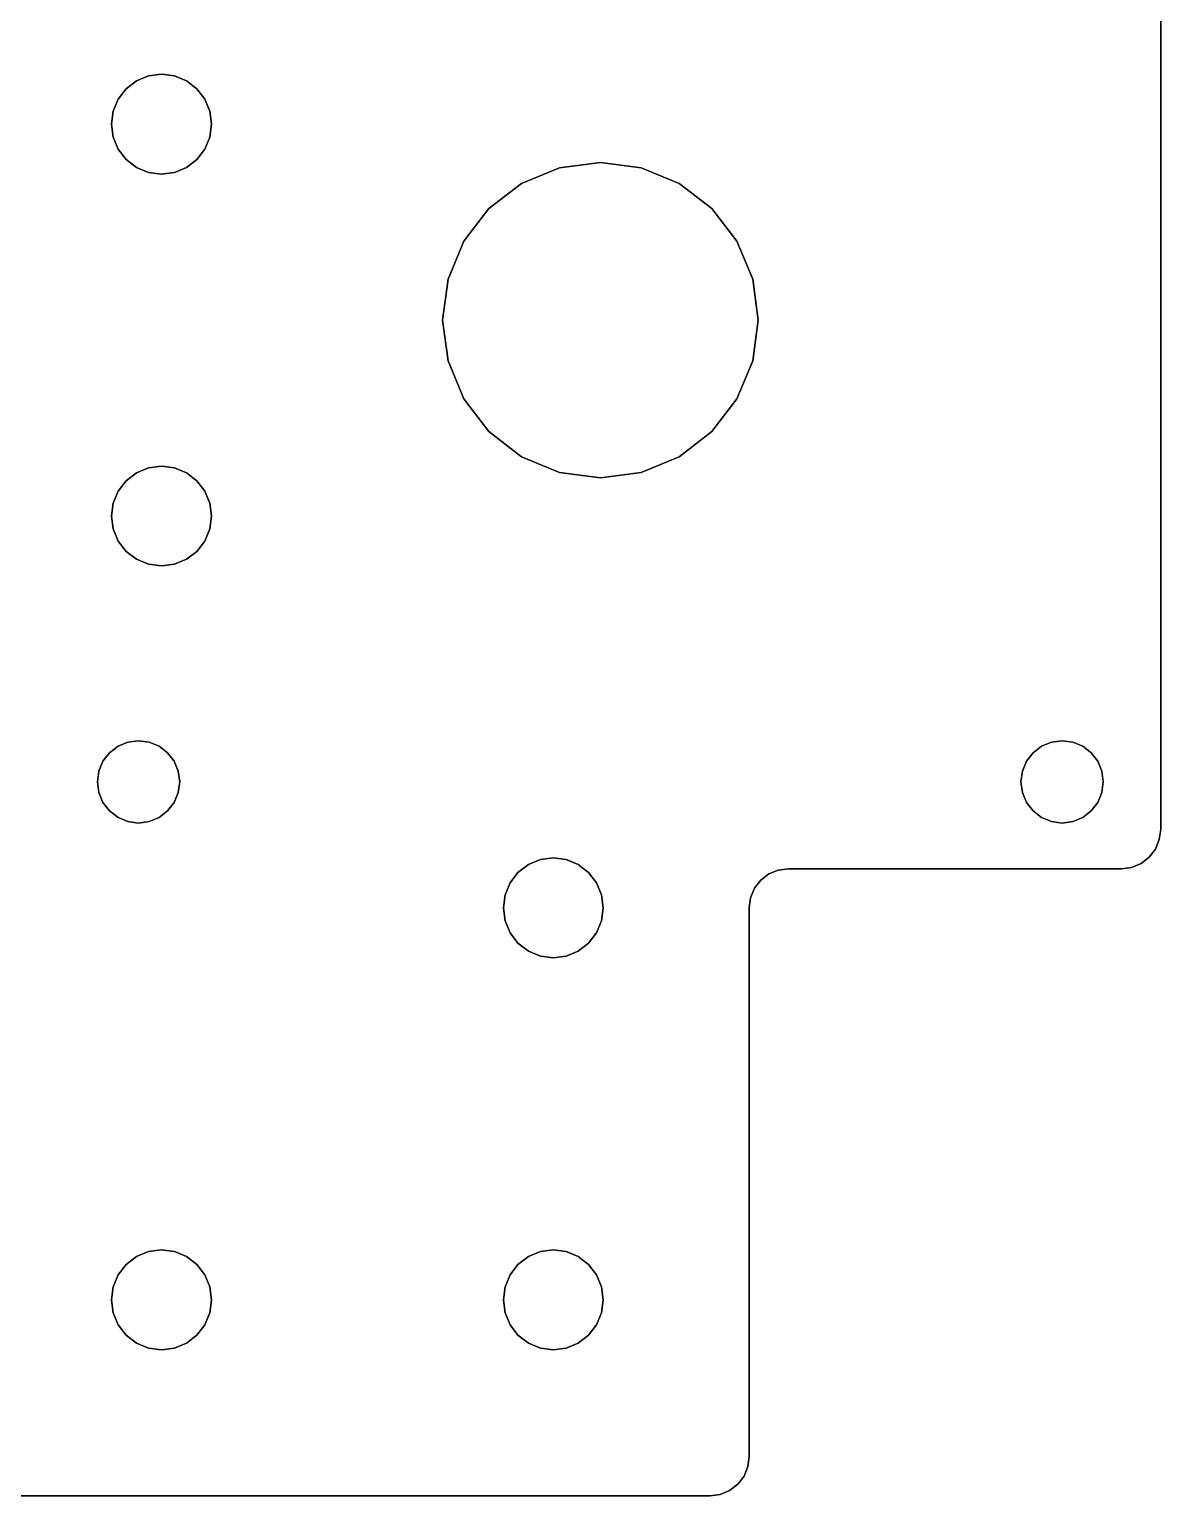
# Model space of a CAD drawing. Header units: metres. Extents: x 1388 to 2328, y 368 to 639.
# Drawn here: x 2269.9 to 2327.6, y 369.1 to 443.9 of the extents above; entities that cross this region are included whole.
import ezdxf

# ---------------------------------------------------------------- set-up
doc = ezdxf.new("R2010")
doc.units = ezdxf.units.M

msp = doc.modelspace()

# ---------------------------------------------------------------- linework, layer by layer
at = {"layer": 'Component#11'}
for p, q in [((2327.622, 403.074, 103.632), (2327.622, 455.074, 103.632)), ((2327.622, 455.074, 109.632), (2327.622, 403.074, 109.632)), ((2275.962, 441.537, 103.632), (2276.622, 441.624, 103.632)), ((2276.622, 441.624, 109.632), (2275.962, 441.537, 109.632)), ((2276.622, 441.624, 103.632), (2277.282, 441.537, 103.632)), ((2276.622, 441.624, 103.632), (2276.622, 441.624, 109.632)), ((2277.282, 441.537, 109.632), (2276.622, 441.624, 109.632)), ((2274.818, 440.877, 109.632), (2274.413, 440.349, 109.632)), ((2274.413, 440.349, 103.632), (2274.818, 440.877, 103.632)), ((2275.347, 441.283, 109.632), (2274.818, 440.877, 109.632)), ((2274.818, 440.877, 103.632), (2275.347, 441.283, 103.632)), ((2274.818, 440.877, 109.632), (2274.818, 440.877, 103.632)), ((2275.962, 441.537, 109.632), (2275.347, 441.283, 109.632)), ((2275.347, 441.283, 103.632), (2275.962, 441.537, 103.632)), ((2275.347, 441.283, 109.632), (2275.347, 441.283, 103.632)), ((2275.962, 441.537, 103.632), (2275.962, 441.537, 109.632)), ((2277.897, 441.283, 109.632), (2277.282, 441.537, 109.632)), ((2277.282, 441.537, 109.632), (2277.282, 441.537, 103.632)), ((2277.282, 441.537, 103.632), (2277.897, 441.283, 103.632)), ((2277.897, 441.283, 109.632), (2277.897, 441.283, 103.632)), ((2277.897, 441.283, 103.632), (2278.425, 440.877, 103.632)), ((2278.425, 440.877, 109.632), (2277.897, 441.283, 109.632)), ((2278.83, 440.349, 109.632), (2278.425, 440.877, 109.632)), ((2278.425, 440.877, 109.632), (2278.425, 440.877, 103.632)), ((2278.425, 440.877, 103.632), (2278.83, 440.349, 103.632)), ((2274.413, 440.349, 109.632), (2274.158, 439.734, 109.632)), ((2274.158, 439.734, 103.632), (2274.413, 440.349, 103.632)), ((2274.413, 440.349, 103.632), (2274.413, 440.349, 109.632)), ((2279.085, 439.734, 109.632), (2278.83, 440.349, 109.632)), ((2278.83, 440.349, 109.632), (2278.83, 440.349, 103.632)), ((2278.83, 440.349, 103.632), (2279.085, 439.734, 103.632)), ((2274.072, 439.074, 103.632), (2274.158, 439.734, 103.632)), ((2274.158, 439.734, 109.632), (2274.072, 439.074, 109.632)), ((2274.158, 439.734, 109.632), (2274.158, 439.734, 103.632)), ((2279.172, 439.074, 109.632), (2279.085, 439.734, 109.632)), ((2279.085, 439.734, 109.632), (2279.085, 439.734, 103.632)), ((2279.085, 439.734, 103.632), (2279.172, 439.074, 103.632)), ((2274.072, 439.074, 109.632), (2274.072, 439.074, 103.632)), ((2274.072, 439.074, 109.632), (2274.158, 438.414, 109.632)), ((2274.158, 438.414, 103.632), (2274.072, 439.074, 103.632)), ((2279.085, 438.414, 109.632), (2279.172, 439.074, 109.632)), ((2279.172, 439.074, 103.632), (2279.085, 438.414, 103.632)), ((2279.172, 439.074, 109.632), (2279.172, 439.074, 103.632)), ((2274.413, 437.799, 103.632), (2274.158, 438.414, 103.632)), ((2274.158, 438.414, 109.632), (2274.413, 437.799, 109.632)), ((2274.158, 438.414, 103.632), (2274.158, 438.414, 109.632)), ((2278.83, 437.799, 109.632), (2279.085, 438.414, 109.632)), ((2279.085, 438.414, 103.632), (2278.83, 437.799, 103.632)), ((2279.085, 438.414, 103.632), (2279.085, 438.414, 109.632)), ((2274.413, 437.799, 109.632), (2274.818, 437.271, 109.632)), ((2274.818, 437.271, 103.632), (2274.413, 437.799, 103.632)), ((2274.413, 437.799, 103.632), (2274.413, 437.799, 109.632)), ((2275.347, 436.866, 103.632), (2274.818, 437.271, 103.632)), ((2274.818, 437.271, 109.632), (2275.347, 436.866, 109.632)), ((2274.818, 437.271, 103.632), (2274.818, 437.271, 109.632)), ((2277.897, 436.866, 109.632), (2278.425, 437.271, 109.632)), ((2278.425, 437.271, 103.632), (2277.897, 436.866, 103.632)), ((2278.83, 437.799, 103.632), (2278.425, 437.271, 103.632)), ((2278.425, 437.271, 109.632), (2278.83, 437.799, 109.632)), ((2278.425, 437.271, 103.632), (2278.425, 437.271, 109.632)), ((2278.83, 437.799, 109.632), (2278.83, 437.799, 103.632)), ((2296.938, 436.85, 103.632), (2299.022, 437.124, 103.632)), ((2299.022, 437.124, 109.632), (2296.938, 436.85, 109.632)), ((2299.022, 437.124, 109.632), (2299.022, 437.124, 103.632)), ((2299.022, 437.124, 103.632), (2301.105, 436.85, 103.632)), ((2301.105, 436.85, 109.632), (2299.022, 437.124, 109.632)), ((2275.347, 436.866, 103.632), (2275.347, 436.866, 109.632)), ((2275.962, 436.611, 103.632), (2275.347, 436.866, 103.632)), ((2275.347, 436.866, 109.632), (2275.962, 436.611, 109.632)), ((2275.962, 436.611, 109.632), (2275.962, 436.611, 103.632)), ((2275.962, 436.611, 109.632), (2276.622, 436.524, 109.632)), ((2276.622, 436.524, 103.632), (2275.962, 436.611, 103.632)), ((2277.282, 436.611, 103.632), (2276.622, 436.524, 103.632)), ((2276.622, 436.524, 109.632), (2277.282, 436.611, 109.632)), ((2276.622, 436.524, 103.632), (2276.622, 436.524, 109.632)), ((2277.282, 436.611, 109.632), (2277.897, 436.866, 109.632)), ((2277.897, 436.866, 103.632), (2277.282, 436.611, 103.632)), ((2277.282, 436.611, 109.632), (2277.282, 436.611, 103.632)), ((2277.897, 436.866, 109.632), (2277.897, 436.866, 103.632)), ((2296.938, 436.85, 109.632), (2294.997, 436.046, 109.632)), ((2294.997, 436.046, 103.632), (2296.938, 436.85, 103.632)), ((2296.938, 436.85, 109.632), (2296.938, 436.85, 103.632)), ((2303.047, 436.046, 109.632), (2301.105, 436.85, 109.632)), ((2301.105, 436.85, 109.632), (2301.105, 436.85, 103.632)), ((2301.105, 436.85, 103.632), (2303.047, 436.046, 103.632)), ((2294.997, 436.046, 109.632), (2293.329, 434.766, 109.632)), ((2293.329, 434.766, 103.632), (2294.997, 436.046, 103.632)), ((2294.997, 436.046, 103.632), (2294.997, 436.046, 109.632)), ((2303.047, 436.046, 103.632), (2303.047, 436.046, 109.632)), ((2304.714, 434.766, 109.632), (2303.047, 436.046, 109.632)), ((2303.047, 436.046, 103.632), (2304.714, 434.766, 103.632)), ((2293.329, 434.766, 109.632), (2292.05, 433.099, 109.632)), ((2292.05, 433.099, 103.632), (2293.329, 434.766, 103.632)), ((2293.329, 434.766, 109.632), (2293.329, 434.766, 103.632)), ((2304.714, 434.766, 103.632), (2305.993, 433.099, 103.632)), ((2304.714, 434.766, 109.632), (2304.714, 434.766, 103.632)), ((2305.993, 433.099, 109.632), (2304.714, 434.766, 109.632)), ((2292.05, 433.099, 109.632), (2291.246, 431.158, 109.632)), ((2291.246, 431.158, 103.632), (2292.05, 433.099, 103.632)), ((2292.05, 433.099, 109.632), (2292.05, 433.099, 103.632)), ((2306.312, 432.329, 109.632), (2305.993, 433.099, 109.632)), ((2305.993, 433.099, 103.632), (2306.797, 431.158, 103.632)), ((2305.993, 433.099, 103.632), (2305.993, 433.099, 109.632)), ((2306.797, 431.158, 109.632), (2306.312, 432.329, 109.632)), ((2290.972, 429.074, 103.632), (2291.246, 431.158, 103.632)), ((2291.246, 431.158, 109.632), (2290.972, 429.074, 109.632)), ((2291.246, 431.158, 103.632), (2291.246, 431.158, 109.632)), ((2306.797, 431.158, 103.632), (2307.072, 429.074, 103.632)), ((2306.797, 431.158, 109.632), (2306.797, 431.158, 103.632)), ((2307.072, 429.074, 109.632), (2306.797, 431.158, 109.632)), ((2291.246, 426.991, 103.632), (2290.972, 429.074, 103.632)), ((2290.972, 429.074, 109.632), (2290.972, 429.074, 103.632)), ((2290.972, 429.074, 109.632), (2291.246, 426.991, 109.632)), ((2306.797, 426.991, 109.632), (2307.072, 429.074, 109.632)), ((2307.072, 429.074, 103.632), (2306.797, 426.991, 103.632)), ((2307.072, 429.074, 103.632), (2307.072, 429.074, 109.632)), ((2292.05, 425.049, 103.632), (2291.246, 426.991, 103.632)), ((2291.246, 426.991, 103.632), (2291.246, 426.991, 109.632)), ((2291.246, 426.991, 109.632), (2292.05, 425.049, 109.632)), ((2306.797, 426.991, 103.632), (2305.993, 425.049, 103.632)), ((2306.312, 425.82, 109.632), (2306.797, 426.991, 109.632)), ((2306.797, 426.991, 109.632), (2306.797, 426.991, 103.632)), ((2305.993, 425.049, 109.632), (2306.312, 425.82, 109.632)), ((2292.05, 425.049, 109.632), (2292.05, 425.049, 103.632)), ((2292.05, 425.049, 109.632), (2293.329, 423.382, 109.632)), ((2293.329, 423.382, 103.632), (2292.05, 425.049, 103.632)), ((2304.714, 423.382, 109.632), (2305.993, 425.049, 109.632)), ((2305.993, 425.049, 103.632), (2304.714, 423.382, 103.632)), ((2305.993, 425.049, 109.632), (2305.993, 425.049, 103.632)), ((2293.329, 423.382, 109.632), (2294.997, 422.103, 109.632)), ((2293.329, 423.382, 109.632), (2293.329, 423.382, 103.632)), ((2294.997, 422.103, 103.632), (2293.329, 423.382, 103.632)), ((2304.714, 423.382, 103.632), (2303.047, 422.103, 103.632)), ((2303.047, 422.103, 109.632), (2304.714, 423.382, 109.632)), ((2304.714, 423.382, 109.632), (2304.714, 423.382, 103.632)), ((2296.938, 421.299, 103.632), (2294.997, 422.103, 103.632)), ((2294.997, 422.103, 103.632), (2294.997, 422.103, 109.632)), ((2294.997, 422.103, 109.632), (2296.938, 421.299, 109.632)), ((2301.105, 421.299, 109.632), (2303.047, 422.103, 109.632)), ((2303.047, 422.103, 103.632), (2301.105, 421.299, 103.632)), ((2303.047, 422.103, 103.632), (2303.047, 422.103, 109.632)), ((2275.962, 421.537, 109.632), (2275.347, 421.283, 109.632)), ((2275.347, 421.283, 103.632), (2275.962, 421.537, 103.632)), ((2276.622, 421.624, 109.632), (2275.962, 421.537, 109.632)), ((2275.962, 421.537, 103.632), (2276.622, 421.624, 103.632)), ((2275.962, 421.537, 103.632), (2275.962, 421.537, 109.632)), ((2277.282, 421.537, 109.632), (2276.622, 421.624, 109.632)), ((2276.622, 421.624, 103.632), (2277.282, 421.537, 103.632)), ((2276.622, 421.624, 109.632), (2276.622, 421.624, 103.632)), ((2277.282, 421.537, 103.632), (2277.282, 421.537, 109.632)), ((2277.282, 421.537, 103.632), (2277.897, 421.283, 103.632)), ((2277.897, 421.283, 109.632), (2277.282, 421.537, 109.632)), ((2274.413, 420.349, 103.632), (2274.818, 420.877, 103.632)), ((2274.818, 420.877, 109.632), (2274.413, 420.349, 109.632)), ((2274.818, 420.877, 103.632), (2275.347, 421.283, 103.632)), ((2275.347, 421.283, 109.632), (2274.818, 420.877, 109.632)), ((2274.818, 420.877, 103.632), (2274.818, 420.877, 109.632)), ((2275.347, 421.283, 109.632), (2275.347, 421.283, 103.632)), ((2277.897, 421.283, 103.632), (2278.425, 420.877, 103.632)), ((2278.425, 420.877, 109.632), (2277.897, 421.283, 109.632)), ((2277.897, 421.283, 109.632), (2277.897, 421.283, 103.632)), ((2278.425, 420.877, 103.632), (2278.83, 420.349, 103.632)), ((2278.83, 420.349, 109.632), (2278.425, 420.877, 109.632)), ((2278.425, 420.877, 103.632), (2278.425, 420.877, 109.632)), ((2296.938, 421.299, 103.632), (2296.938, 421.299, 109.632)), ((2296.938, 421.299, 109.632), (2299.022, 421.024, 109.632)), ((2299.022, 421.024, 103.632), (2296.938, 421.299, 103.632)), ((2301.105, 421.299, 103.632), (2299.022, 421.024, 103.632)), ((2299.022, 421.024, 109.632), (2301.105, 421.299, 109.632)), ((2299.022, 421.024, 109.632), (2299.022, 421.024, 103.632)), ((2301.105, 421.299, 103.632), (2301.105, 421.299, 109.632)), ((2274.158, 419.734, 103.632), (2274.413, 420.349, 103.632)), ((2274.413, 420.349, 109.632), (2274.158, 419.734, 109.632)), ((2274.413, 420.349, 109.632), (2274.413, 420.349, 103.632)), ((2278.83, 420.349, 103.632), (2278.83, 420.349, 109.632)), ((2279.085, 419.734, 109.632), (2278.83, 420.349, 109.632)), ((2278.83, 420.349, 103.632), (2279.085, 419.734, 103.632)), ((2274.158, 419.734, 109.632), (2274.072, 419.074, 109.632)), ((2274.072, 419.074, 103.632), (2274.158, 419.734, 103.632)), ((2274.158, 419.734, 103.632), (2274.158, 419.734, 109.632)), ((2279.172, 419.074, 109.632), (2279.085, 419.734, 109.632)), ((2279.085, 419.734, 109.632), (2279.085, 419.734, 103.632)), ((2279.085, 419.734, 103.632), (2279.172, 419.074, 103.632)), ((2274.072, 419.074, 103.632), (2274.072, 419.074, 109.632)), ((2274.072, 419.074, 109.632), (2274.158, 418.414, 109.632)), ((2274.158, 418.414, 103.632), (2274.072, 419.074, 103.632)), ((2274.413, 417.799, 103.632), (2274.158, 418.414, 103.632)), ((2274.158, 418.414, 109.632), (2274.158, 418.414, 103.632)), ((2274.158, 418.414, 109.632), (2274.413, 417.799, 109.632)), ((2279.085, 418.414, 103.632), (2278.83, 417.799, 103.632)), ((2278.83, 417.799, 109.632), (2279.085, 418.414, 109.632)), ((2279.085, 418.414, 109.632), (2279.172, 419.074, 109.632)), ((2279.172, 419.074, 103.632), (2279.085, 418.414, 103.632)), ((2279.085, 418.414, 109.632), (2279.085, 418.414, 103.632)), ((2279.172, 419.074, 109.632), (2279.172, 419.074, 103.632)), ((2274.413, 417.799, 109.632), (2274.413, 417.799, 103.632)), ((2274.413, 417.799, 109.632), (2274.818, 417.271, 109.632)), ((2274.818, 417.271, 103.632), (2274.413, 417.799, 103.632)), ((2278.83, 417.799, 103.632), (2278.425, 417.271, 103.632)), ((2278.425, 417.271, 109.632), (2278.83, 417.799, 109.632)), ((2278.83, 417.799, 109.632), (2278.83, 417.799, 103.632)), ((2274.818, 417.271, 109.632), (2275.347, 416.866, 109.632)), ((2274.818, 417.271, 103.632), (2274.818, 417.271, 109.632)), ((2275.347, 416.866, 103.632), (2274.818, 417.271, 103.632)), ((2275.347, 416.866, 109.632), (2275.347, 416.866, 103.632)), ((2275.962, 416.611, 103.632), (2275.347, 416.866, 103.632)), ((2275.347, 416.866, 109.632), (2275.962, 416.611, 109.632)), ((2277.897, 416.866, 103.632), (2277.282, 416.611, 103.632)), ((2277.282, 416.611, 109.632), (2277.897, 416.866, 109.632)), ((2278.425, 417.271, 103.632), (2277.897, 416.866, 103.632)), ((2277.897, 416.866, 109.632), (2278.425, 417.271, 109.632)), ((2277.897, 416.866, 109.632), (2277.897, 416.866, 103.632)), ((2278.425, 417.271, 103.632), (2278.425, 417.271, 109.632)), ((2276.622, 416.524, 103.632), (2275.962, 416.611, 103.632)), ((2275.962, 416.611, 109.632), (2276.622, 416.524, 109.632)), ((2275.962, 416.611, 109.632), (2275.962, 416.611, 103.632)), ((2277.282, 416.611, 103.632), (2276.622, 416.524, 103.632)), ((2276.622, 416.524, 109.632), (2277.282, 416.611, 109.632)), ((2276.622, 416.524, 103.632), (2276.622, 416.524, 109.632)), ((2277.282, 416.611, 103.632), (2277.282, 416.611, 109.632)), ((2274.402, 407.323, 109.632), (2273.967, 406.989, 109.632)), ((2273.967, 406.989, 103.632), (2274.402, 407.323, 103.632)), ((2274.908, 407.533, 109.632), (2274.402, 407.323, 109.632)), ((2274.402, 407.323, 103.632), (2274.908, 407.533, 103.632)), ((2274.402, 407.323, 109.632), (2274.402, 407.323, 103.632)), ((2275.452, 407.604, 109.632), (2274.908, 407.533, 109.632)), ((2274.908, 407.533, 103.632), (2275.452, 407.604, 103.632)), ((2274.908, 407.533, 109.632), (2274.908, 407.533, 103.632)), ((2275.452, 407.604, 103.632), (2275.452, 407.604, 109.632)), ((2275.995, 407.533, 109.632), (2275.452, 407.604, 109.632)), ((2275.452, 407.604, 103.632), (2275.995, 407.533, 103.632)), ((2275.995, 407.533, 103.632), (2276.502, 407.323, 103.632)), ((2276.502, 407.323, 109.632), (2275.995, 407.533, 109.632)), ((2275.995, 407.533, 109.632), (2275.995, 407.533, 103.632)), ((2276.502, 407.323, 103.632), (2276.502, 407.323, 109.632)), ((2276.936, 406.989, 109.632), (2276.502, 407.323, 109.632)), ((2276.502, 407.323, 103.632), (2276.936, 406.989, 103.632)), ((2321.107, 406.989, 103.632), (2321.542, 407.323, 103.632)), ((2321.542, 407.323, 109.632), (2321.107, 406.989, 109.632)), ((2322.048, 407.533, 109.632), (2321.542, 407.323, 109.632)), ((2321.542, 407.323, 103.632), (2322.048, 407.533, 103.632)), ((2321.542, 407.323, 109.632), (2321.542, 407.323, 103.632)), ((2322.048, 407.533, 103.632), (2322.592, 407.604, 103.632)), ((2322.592, 407.604, 109.632), (2322.048, 407.533, 109.632)), ((2322.048, 407.533, 109.632), (2322.048, 407.533, 103.632)), ((2322.592, 407.604, 103.632), (2323.135, 407.533, 103.632)), ((2322.592, 407.604, 109.632), (2322.592, 407.604, 103.632)), ((2323.135, 407.533, 109.632), (2322.592, 407.604, 109.632)), ((2323.135, 407.533, 103.632), (2323.135, 407.533, 109.632)), ((2323.642, 407.323, 109.632), (2323.135, 407.533, 109.632)), ((2323.135, 407.533, 103.632), (2323.642, 407.323, 103.632)), ((2323.642, 407.323, 109.632), (2323.642, 407.323, 103.632)), ((2323.642, 407.323, 103.632), (2324.076, 406.989, 103.632)), ((2324.076, 406.989, 109.632), (2323.642, 407.323, 109.632)), ((2273.423, 406.048, 103.632), (2273.633, 406.554, 103.632)), ((2273.633, 406.554, 109.632), (2273.423, 406.048, 109.632)), ((2273.633, 406.554, 103.632), (2273.967, 406.989, 103.632)), ((2273.967, 406.989, 109.632), (2273.633, 406.554, 109.632)), ((2273.633, 406.554, 109.632), (2273.633, 406.554, 103.632)), ((2273.967, 406.989, 109.632), (2273.967, 406.989, 103.632)), ((2276.936, 406.989, 103.632), (2277.27, 406.554, 103.632)), ((2276.936, 406.989, 103.632), (2276.936, 406.989, 109.632)), ((2277.27, 406.554, 109.632), (2276.936, 406.989, 109.632)), ((2277.27, 406.554, 103.632), (2277.48, 406.048, 103.632)), ((2277.48, 406.048, 109.632), (2277.27, 406.554, 109.632)), ((2277.27, 406.554, 109.632), (2277.27, 406.554, 103.632)), ((2320.773, 406.554, 109.632), (2320.563, 406.048, 109.632)), ((2320.563, 406.048, 103.632), (2320.773, 406.554, 103.632)), ((2321.107, 406.989, 109.632), (2320.773, 406.554, 109.632)), ((2320.773, 406.554, 103.632), (2321.107, 406.989, 103.632)), ((2320.773, 406.554, 103.632), (2320.773, 406.554, 109.632)), ((2321.107, 406.989, 109.632), (2321.107, 406.989, 103.632)), ((2324.076, 406.989, 109.632), (2324.076, 406.989, 103.632)), ((2324.076, 406.989, 103.632), (2324.41, 406.554, 103.632)), ((2324.41, 406.554, 109.632), (2324.076, 406.989, 109.632)), ((2324.41, 406.554, 103.632), (2324.41, 406.554, 109.632)), ((2324.41, 406.554, 103.632), (2324.62, 406.048, 103.632)), ((2324.62, 406.048, 109.632), (2324.41, 406.554, 109.632)), ((2273.423, 406.048, 109.632), (2273.352, 405.504, 109.632)), ((2273.352, 405.504, 103.632), (2273.423, 406.048, 103.632)), ((2273.423, 406.048, 103.632), (2273.423, 406.048, 109.632)), ((2277.552, 405.504, 109.632), (2277.48, 406.048, 109.632)), ((2277.48, 406.048, 103.632), (2277.552, 405.504, 103.632)), ((2277.48, 406.048, 109.632), (2277.48, 406.048, 103.632)), ((2320.492, 405.504, 103.632), (2320.563, 406.048, 103.632)), ((2320.563, 406.048, 109.632), (2320.492, 405.504, 109.632)), ((2320.563, 406.048, 109.632), (2320.563, 406.048, 103.632)), ((2324.62, 406.048, 103.632), (2324.692, 405.504, 103.632)), ((2324.62, 406.048, 109.632), (2324.62, 406.048, 103.632)), ((2324.692, 405.504, 109.632), (2324.62, 406.048, 109.632)), ((2273.423, 404.961, 103.632), (2273.352, 405.504, 103.632)), ((2273.352, 405.504, 103.632), (2273.352, 405.504, 109.632)), ((2273.352, 405.504, 109.632), (2273.423, 404.961, 109.632)), ((2273.423, 404.961, 109.632), (2273.423, 404.961, 103.632)), ((2273.633, 404.454, 103.632), (2273.423, 404.961, 103.632)), ((2273.423, 404.961, 109.632), (2273.633, 404.454, 109.632)), ((2277.48, 404.961, 103.632), (2277.27, 404.454, 103.632)), ((2277.27, 404.454, 109.632), (2277.48, 404.961, 109.632)), ((2277.552, 405.504, 103.632), (2277.48, 404.961, 103.632)), ((2277.48, 404.961, 109.632), (2277.552, 405.504, 109.632)), ((2277.48, 404.961, 103.632), (2277.48, 404.961, 109.632)), ((2277.552, 405.504, 109.632), (2277.552, 405.504, 103.632)), ((2320.492, 405.504, 109.632), (2320.563, 404.961, 109.632)), ((2320.492, 405.504, 109.632), (2320.492, 405.504, 103.632)), ((2320.563, 404.961, 103.632), (2320.492, 405.504, 103.632)), ((2320.773, 404.454, 103.632), (2320.563, 404.961, 103.632)), ((2320.563, 404.961, 109.632), (2320.773, 404.454, 109.632)), ((2320.563, 404.961, 103.632), (2320.563, 404.961, 109.632)), ((2324.62, 404.961, 103.632), (2324.41, 404.454, 103.632)), ((2324.41, 404.454, 109.632), (2324.62, 404.961, 109.632)), ((2324.692, 405.504, 103.632), (2324.62, 404.961, 103.632)), ((2324.62, 404.961, 109.632), (2324.692, 405.504, 109.632)), ((2324.62, 404.961, 103.632), (2324.62, 404.961, 109.632)), ((2324.692, 405.504, 109.632), (2324.692, 405.504, 103.632)), ((2273.633, 404.454, 109.632), (2273.967, 404.019, 109.632)), ((2273.967, 404.019, 103.632), (2273.633, 404.454, 103.632)), ((2273.633, 404.454, 109.632), (2273.633, 404.454, 103.632)), ((2276.936, 404.019, 109.632), (2277.27, 404.454, 109.632)), ((2277.27, 404.454, 103.632), (2276.936, 404.019, 103.632)), ((2277.27, 404.454, 103.632), (2277.27, 404.454, 109.632)), ((2320.773, 404.454, 109.632), (2320.773, 404.454, 103.632)), ((2321.107, 404.019, 103.632), (2320.773, 404.454, 103.632)), ((2320.773, 404.454, 109.632), (2321.107, 404.019, 109.632)), ((2324.076, 404.019, 109.632), (2324.41, 404.454, 109.632)), ((2324.41, 404.454, 103.632), (2324.076, 404.019, 103.632)), ((2324.41, 404.454, 109.632), (2324.41, 404.454, 103.632)), ((2274.402, 403.686, 103.632), (2273.967, 404.019, 103.632)), ((2273.967, 404.019, 103.632), (2273.967, 404.019, 109.632)), ((2273.967, 404.019, 109.632), (2274.402, 403.686, 109.632)), ((2274.402, 403.686, 109.632), (2274.402, 403.686, 103.632)), ((2274.402, 403.686, 109.632), (2274.908, 403.476, 109.632)), ((2274.908, 403.476, 103.632), (2274.402, 403.686, 103.632)), ((2274.908, 403.476, 109.632), (2274.908, 403.476, 103.632)), ((2275.452, 403.404, 103.632), (2274.908, 403.476, 103.632)), ((2274.908, 403.476, 109.632), (2275.452, 403.404, 109.632)), ((2275.452, 403.404, 109.632), (2275.995, 403.476, 109.632)), ((2275.995, 403.476, 103.632), (2275.452, 403.404, 103.632)), ((2275.452, 403.404, 109.632), (2275.452, 403.404, 103.632)), ((2276.502, 403.686, 103.632), (2275.995, 403.476, 103.632)), ((2275.995, 403.476, 109.632), (2276.502, 403.686, 109.632)), ((2275.995, 403.476, 103.632), (2275.995, 403.476, 109.632)), ((2276.936, 404.019, 103.632), (2276.502, 403.686, 103.632)), ((2276.502, 403.686, 109.632), (2276.936, 404.019, 109.632)), ((2276.502, 403.686, 103.632), (2276.502, 403.686, 109.632)), ((2276.936, 404.019, 109.632), (2276.936, 404.019, 103.632)), ((2321.107, 404.019, 109.632), (2321.542, 403.686, 109.632)), ((2321.542, 403.686, 103.632), (2321.107, 404.019, 103.632)), ((2321.107, 404.019, 103.632), (2321.107, 404.019, 109.632)), ((2322.048, 403.476, 103.632), (2321.542, 403.686, 103.632)), ((2321.542, 403.686, 109.632), (2322.048, 403.476, 109.632)), ((2321.542, 403.686, 109.632), (2321.542, 403.686, 103.632)), ((2322.048, 403.476, 109.632), (2322.048, 403.476, 103.632)), ((2322.048, 403.476, 109.632), (2322.592, 403.404, 109.632)), ((2322.592, 403.404, 103.632), (2322.048, 403.476, 103.632)), ((2323.135, 403.476, 103.632), (2322.592, 403.404, 103.632)), ((2322.592, 403.404, 109.632), (2323.135, 403.476, 109.632)), ((2322.592, 403.404, 103.632), (2322.592, 403.404, 109.632)), ((2323.642, 403.686, 103.632), (2323.135, 403.476, 103.632)), ((2323.135, 403.476, 109.632), (2323.642, 403.686, 109.632)), ((2323.135, 403.476, 109.632), (2323.135, 403.476, 103.632)), ((2323.642, 403.686, 109.632), (2324.076, 404.019, 109.632)), ((2324.076, 404.019, 103.632), (2323.642, 403.686, 103.632)), ((2323.642, 403.686, 109.632), (2323.642, 403.686, 103.632)), ((2324.076, 404.019, 103.632), (2324.076, 404.019, 109.632)), ((2327.553, 402.557, 103.632), (2327.622, 403.074, 103.632)), ((2327.622, 403.074, 109.632), (2327.553, 402.557, 109.632)), ((2327.622, 403.074, 109.632), (2327.622, 403.074, 103.632)), ((2327.354, 402.074, 109.632), (2327.036, 401.66, 109.632)), ((2327.036, 401.66, 103.632), (2327.354, 402.074, 103.632)), ((2327.354, 402.074, 103.632), (2327.553, 402.557, 103.632)), ((2327.553, 402.557, 109.632), (2327.354, 402.074, 109.632)), ((2327.354, 402.074, 109.632), (2327.354, 402.074, 103.632)), ((2327.553, 402.557, 109.632), (2327.553, 402.557, 103.632)), ((2294.818, 400.877, 103.632), (2295.347, 401.283, 103.632)), ((2295.347, 401.283, 109.632), (2294.818, 400.877, 109.632)), ((2295.347, 401.283, 103.632), (2295.962, 401.537, 103.632)), ((2295.962, 401.537, 109.632), (2295.347, 401.283, 109.632)), ((2295.347, 401.283, 103.632), (2295.347, 401.283, 109.632)), ((2295.962, 401.537, 103.632), (2296.622, 401.624, 103.632)), ((2296.622, 401.624, 109.632), (2295.962, 401.537, 109.632)), ((2295.962, 401.537, 109.632), (2295.962, 401.537, 103.632)), ((2296.622, 401.624, 103.632), (2297.282, 401.537, 103.632)), ((2296.622, 401.624, 109.632), (2296.622, 401.624, 103.632)), ((2297.282, 401.537, 109.632), (2296.622, 401.624, 109.632)), ((2297.282, 401.537, 109.632), (2297.282, 401.537, 103.632)), ((2297.897, 401.283, 109.632), (2297.282, 401.537, 109.632)), ((2297.282, 401.537, 103.632), (2297.897, 401.283, 103.632)), ((2297.897, 401.283, 109.632), (2297.897, 401.283, 103.632)), ((2298.425, 400.877, 109.632), (2297.897, 401.283, 109.632)), ((2297.897, 401.283, 103.632), (2298.425, 400.877, 103.632)), ((2326.139, 401.142, 109.632), (2325.622, 401.074, 109.632)), ((2325.622, 401.074, 103.632), (2326.139, 401.142, 103.632)), ((2326.139, 401.142, 103.632), (2326.622, 401.342, 103.632)), ((2326.622, 401.342, 109.632), (2326.139, 401.142, 109.632)), ((2326.139, 401.142, 109.632), (2326.139, 401.142, 103.632)), ((2327.036, 401.66, 109.632), (2326.622, 401.342, 109.632)), ((2326.622, 401.342, 103.632), (2327.036, 401.66, 103.632)), ((2326.622, 401.342, 109.632), (2326.622, 401.342, 103.632)), ((2327.036, 401.66, 103.632), (2327.036, 401.66, 109.632)), ((2294.818, 400.877, 109.632), (2294.413, 400.349, 109.632)), ((2294.413, 400.349, 103.632), (2294.818, 400.877, 103.632)), ((2294.818, 400.877, 109.632), (2294.818, 400.877, 103.632)), ((2298.425, 400.877, 103.632), (2298.83, 400.349, 103.632)), ((2298.83, 400.349, 109.632), (2298.425, 400.877, 109.632)), ((2298.425, 400.877, 109.632), (2298.425, 400.877, 103.632)), ((2307.207, 400.488, 109.632), (2306.889, 400.074, 109.632)), ((2306.889, 400.074, 103.632), (2307.207, 400.488, 103.632)), ((2307.207, 400.488, 103.632), (2307.622, 400.806, 103.632)), ((2307.622, 400.806, 109.632), (2307.207, 400.488, 109.632)), ((2307.207, 400.488, 109.632), (2307.207, 400.488, 103.632)), ((2308.104, 401.006, 109.632), (2307.622, 400.806, 109.632)), ((2307.622, 400.806, 103.632), (2308.104, 401.006, 103.632)), ((2307.622, 400.806, 109.632), (2307.622, 400.806, 103.632)), ((2308.104, 401.006, 103.632), (2308.622, 401.074, 103.632)), ((2308.622, 401.074, 109.632), (2308.104, 401.006, 109.632)), ((2308.104, 401.006, 103.632), (2308.104, 401.006, 109.632)), ((2308.622, 401.074, 103.632), (2325.622, 401.074, 103.632)), ((2325.622, 401.074, 109.632), (2308.622, 401.074, 109.632)), ((2308.622, 401.074, 103.632), (2308.622, 401.074, 109.632)), ((2325.622, 401.074, 109.632), (2325.622, 401.074, 103.632)), ((2294.072, 399.074, 103.632), (2294.158, 399.734, 103.632)), ((2294.158, 399.734, 109.632), (2294.072, 399.074, 109.632)), ((2294.158, 399.734, 103.632), (2294.413, 400.349, 103.632)), ((2294.413, 400.349, 109.632), (2294.158, 399.734, 109.632)), ((2294.158, 399.734, 103.632), (2294.158, 399.734, 109.632)), ((2294.413, 400.349, 109.632), (2294.413, 400.349, 103.632)), ((2298.83, 400.349, 109.632), (2298.83, 400.349, 103.632)), ((2299.085, 399.734, 109.632), (2298.83, 400.349, 109.632)), ((2298.83, 400.349, 103.632), (2299.085, 399.734, 103.632)), ((2299.085, 399.734, 103.632), (2299.085, 399.734, 109.632)), ((2299.085, 399.734, 103.632), (2299.172, 399.074, 103.632)), ((2299.172, 399.074, 109.632), (2299.085, 399.734, 109.632)), ((2306.889, 400.074, 109.632), (2306.69, 399.592, 109.632)), ((2306.69, 399.592, 103.632), (2306.889, 400.074, 103.632)), ((2306.889, 400.074, 103.632), (2306.889, 400.074, 109.632)), ((2294.072, 399.074, 109.632), (2294.072, 399.074, 103.632)), ((2294.158, 398.414, 103.632), (2294.072, 399.074, 103.632)), ((2294.072, 399.074, 109.632), (2294.158, 398.414, 109.632)), ((2299.172, 399.074, 103.632), (2299.085, 398.414, 103.632)), ((2299.085, 398.414, 109.632), (2299.172, 399.074, 109.632)), ((2299.172, 399.074, 103.632), (2299.172, 399.074, 109.632)), ((2306.622, 399.074, 103.632), (2306.69, 399.592, 103.632)), ((2306.69, 399.592, 109.632), (2306.622, 399.074, 109.632)), ((2306.622, 399.074, 109.632), (2306.622, 399.074, 103.632)), ((2306.622, 371.074, 103.632), (2306.622, 399.074, 103.632)), ((2306.622, 399.074, 109.632), (2306.622, 371.074, 109.632)), ((2306.69, 399.592, 109.632), (2306.69, 399.592, 103.632)), ((2294.158, 398.414, 109.632), (2294.413, 397.799, 109.632)), ((2294.413, 397.799, 103.632), (2294.158, 398.414, 103.632)), ((2294.158, 398.414, 103.632), (2294.158, 398.414, 109.632)), ((2298.83, 397.799, 109.632), (2299.085, 398.414, 109.632)), ((2299.085, 398.414, 103.632), (2298.83, 397.799, 103.632)), ((2299.085, 398.414, 109.632), (2299.085, 398.414, 103.632)), ((2294.818, 397.271, 103.632), (2294.413, 397.799, 103.632)), ((2294.413, 397.799, 109.632), (2294.413, 397.799, 103.632)), ((2294.413, 397.799, 109.632), (2294.818, 397.271, 109.632)), ((2298.83, 397.799, 103.632), (2298.425, 397.271, 103.632)), ((2298.425, 397.271, 109.632), (2298.83, 397.799, 109.632)), ((2298.83, 397.799, 109.632), (2298.83, 397.799, 103.632)), ((2295.347, 396.866, 103.632), (2294.818, 397.271, 103.632)), ((2294.818, 397.271, 109.632), (2294.818, 397.271, 103.632)), ((2294.818, 397.271, 109.632), (2295.347, 396.866, 109.632)), ((2295.347, 396.866, 103.632), (2295.347, 396.866, 109.632)), ((2295.962, 396.611, 103.632), (2295.347, 396.866, 103.632)), ((2295.347, 396.866, 109.632), (2295.962, 396.611, 109.632)), ((2297.897, 396.866, 103.632), (2297.282, 396.611, 103.632)), ((2297.282, 396.611, 109.632), (2297.897, 396.866, 109.632)), ((2297.897, 396.866, 109.632), (2298.425, 397.271, 109.632)), ((2298.425, 397.271, 103.632), (2297.897, 396.866, 103.632)), ((2297.897, 396.866, 103.632), (2297.897, 396.866, 109.632)), ((2298.425, 397.271, 109.632), (2298.425, 397.271, 103.632)), ((2295.962, 396.611, 109.632), (2296.622, 396.524, 109.632)), ((2296.622, 396.524, 103.632), (2295.962, 396.611, 103.632)), ((2295.962, 396.611, 109.632), (2295.962, 396.611, 103.632)), ((2296.622, 396.524, 109.632), (2297.282, 396.611, 109.632)), ((2297.282, 396.611, 103.632), (2296.622, 396.524, 103.632)), ((2296.622, 396.524, 103.632), (2296.622, 396.524, 109.632)), ((2297.282, 396.611, 109.632), (2297.282, 396.611, 103.632)), ((2274.818, 380.877, 103.632), (2275.347, 381.283, 103.632)), ((2275.347, 381.283, 109.632), (2274.818, 380.877, 109.632)), ((2275.962, 381.537, 109.632), (2275.347, 381.283, 109.632)), ((2275.347, 381.283, 103.632), (2275.962, 381.537, 103.632)), ((2275.347, 381.283, 103.632), (2275.347, 381.283, 109.632)), ((2275.962, 381.537, 103.632), (2276.622, 381.624, 103.632)), ((2276.622, 381.624, 109.632), (2275.962, 381.537, 109.632)), ((2275.962, 381.537, 103.632), (2275.962, 381.537, 109.632)), ((2276.622, 381.624, 103.632), (2277.282, 381.537, 103.632)), ((2276.622, 381.624, 109.632), (2276.622, 381.624, 103.632)), ((2277.282, 381.537, 109.632), (2276.622, 381.624, 109.632)), ((2277.282, 381.537, 103.632), (2277.897, 381.283, 103.632)), ((2277.897, 381.283, 109.632), (2277.282, 381.537, 109.632)), ((2277.282, 381.537, 103.632), (2277.282, 381.537, 109.632)), ((2277.897, 381.283, 103.632), (2278.425, 380.877, 103.632)), ((2278.425, 380.877, 109.632), (2277.897, 381.283, 109.632)), ((2277.897, 381.283, 103.632), (2277.897, 381.283, 109.632)), ((2294.818, 380.877, 103.632), (2295.347, 381.283, 103.632)), ((2295.347, 381.283, 109.632), (2294.818, 380.877, 109.632)), ((2295.962, 381.537, 109.632), (2295.347, 381.283, 109.632)), ((2295.347, 381.283, 103.632), (2295.962, 381.537, 103.632)), ((2295.347, 381.283, 103.632), (2295.347, 381.283, 109.632)), ((2295.962, 381.537, 103.632), (2296.622, 381.624, 103.632)), ((2296.622, 381.624, 109.632), (2295.962, 381.537, 109.632)), ((2295.962, 381.537, 109.632), (2295.962, 381.537, 103.632)), ((2296.622, 381.624, 109.632), (2296.622, 381.624, 103.632)), ((2297.282, 381.537, 109.632), (2296.622, 381.624, 109.632)), ((2296.622, 381.624, 103.632), (2297.282, 381.537, 103.632)), ((2297.282, 381.537, 103.632), (2297.282, 381.537, 109.632)), ((2297.897, 381.283, 109.632), (2297.282, 381.537, 109.632)), ((2297.282, 381.537, 103.632), (2297.897, 381.283, 103.632)), ((2298.425, 380.877, 109.632), (2297.897, 381.283, 109.632)), ((2297.897, 381.283, 103.632), (2298.425, 380.877, 103.632)), ((2297.897, 381.283, 109.632), (2297.897, 381.283, 103.632)), ((2274.158, 379.734, 103.632), (2274.413, 380.349, 103.632)), ((2274.413, 380.349, 109.632), (2274.158, 379.734, 109.632)), ((2274.818, 380.877, 109.632), (2274.413, 380.349, 109.632)), ((2274.413, 380.349, 103.632), (2274.818, 380.877, 103.632)), ((2274.413, 380.349, 103.632), (2274.413, 380.349, 109.632)), ((2274.818, 380.877, 109.632), (2274.818, 380.877, 103.632)), ((2278.425, 380.877, 103.632), (2278.83, 380.349, 103.632)), ((2278.83, 380.349, 109.632), (2278.425, 380.877, 109.632)), ((2278.425, 380.877, 109.632), (2278.425, 380.877, 103.632)), ((2278.83, 380.349, 103.632), (2278.83, 380.349, 109.632)), ((2278.83, 380.349, 103.632), (2279.085, 379.734, 103.632)), ((2279.085, 379.734, 109.632), (2278.83, 380.349, 109.632)), ((2294.158, 379.734, 103.632), (2294.413, 380.349, 103.632)), ((2294.413, 380.349, 109.632), (2294.158, 379.734, 109.632)), ((2294.818, 380.877, 109.632), (2294.413, 380.349, 109.632)), ((2294.413, 380.349, 103.632), (2294.818, 380.877, 103.632)), ((2294.413, 380.349, 109.632), (2294.413, 380.349, 103.632)), ((2294.818, 380.877, 109.632), (2294.818, 380.877, 103.632)), ((2298.83, 380.349, 109.632), (2298.425, 380.877, 109.632)), ((2298.425, 380.877, 109.632), (2298.425, 380.877, 103.632)), ((2298.425, 380.877, 103.632), (2298.83, 380.349, 103.632)), ((2298.83, 380.349, 103.632), (2298.83, 380.349, 109.632)), ((2298.83, 380.349, 103.632), (2299.085, 379.734, 103.632)), ((2299.085, 379.734, 109.632), (2298.83, 380.349, 109.632)), ((2274.072, 379.074, 103.632), (2274.158, 379.734, 103.632)), ((2274.158, 379.734, 109.632), (2274.072, 379.074, 109.632)), ((2274.158, 379.734, 109.632), (2274.158, 379.734, 103.632)), ((2279.085, 379.734, 103.632), (2279.172, 379.074, 103.632)), ((2279.172, 379.074, 109.632), (2279.085, 379.734, 109.632)), ((2279.085, 379.734, 109.632), (2279.085, 379.734, 103.632)), ((2294.158, 379.734, 109.632), (2294.072, 379.074, 109.632)), ((2294.072, 379.074, 103.632), (2294.158, 379.734, 103.632)), ((2294.158, 379.734, 109.632), (2294.158, 379.734, 103.632)), ((2299.085, 379.734, 103.632), (2299.172, 379.074, 103.632)), ((2299.172, 379.074, 109.632), (2299.085, 379.734, 109.632)), ((2299.085, 379.734, 109.632), (2299.085, 379.734, 103.632)), ((2274.072, 379.074, 103.632), (2274.072, 379.074, 109.632)), ((2274.072, 379.074, 109.632), (2274.158, 378.414, 109.632)), ((2274.158, 378.414, 103.632), (2274.072, 379.074, 103.632)), ((2279.172, 379.074, 103.632), (2279.085, 378.414, 103.632)), ((2279.085, 378.414, 109.632), (2279.172, 379.074, 109.632)), ((2279.172, 379.074, 109.632), (2279.172, 379.074, 103.632)), ((2294.072, 379.074, 109.632), (2294.158, 378.414, 109.632)), ((2294.072, 379.074, 103.632), (2294.072, 379.074, 109.632)), ((2294.158, 378.414, 103.632), (2294.072, 379.074, 103.632)), ((2299.085, 378.414, 109.632), (2299.172, 379.074, 109.632)), ((2299.172, 379.074, 103.632), (2299.085, 378.414, 103.632)), ((2299.172, 379.074, 103.632), (2299.172, 379.074, 109.632)), ((2274.413, 377.799, 103.632), (2274.158, 378.414, 103.632)), ((2274.158, 378.414, 109.632), (2274.413, 377.799, 109.632)), ((2274.158, 378.414, 103.632), (2274.158, 378.414, 109.632)), ((2279.085, 378.414, 103.632), (2278.83, 377.799, 103.632)), ((2278.83, 377.799, 109.632), (2279.085, 378.414, 109.632)), ((2279.085, 378.414, 109.632), (2279.085, 378.414, 103.632)), ((2294.158, 378.414, 109.632), (2294.158, 378.414, 103.632)), ((2294.158, 378.414, 109.632), (2294.413, 377.799, 109.632)), ((2294.413, 377.799, 103.632), (2294.158, 378.414, 103.632)), ((2298.83, 377.799, 109.632), (2299.085, 378.414, 109.632)), ((2299.085, 378.414, 103.632), (2298.83, 377.799, 103.632)), ((2299.085, 378.414, 109.632), (2299.085, 378.414, 103.632)), ((2274.413, 377.799, 109.632), (2274.413, 377.799, 103.632)), ((2274.413, 377.799, 109.632), (2274.818, 377.271, 109.632)), ((2274.818, 377.271, 103.632), (2274.413, 377.799, 103.632)), ((2274.818, 377.271, 103.632), (2274.818, 377.271, 109.632)), ((2275.347, 376.866, 103.632), (2274.818, 377.271, 103.632)), ((2274.818, 377.271, 109.632), (2275.347, 376.866, 109.632)), ((2278.425, 377.271, 103.632), (2277.897, 376.866, 103.632)), ((2277.897, 376.866, 109.632), (2278.425, 377.271, 109.632)), ((2278.83, 377.799, 103.632), (2278.425, 377.271, 103.632)), ((2278.425, 377.271, 109.632), (2278.83, 377.799, 109.632)), ((2278.425, 377.271, 103.632), (2278.425, 377.271, 109.632)), ((2278.83, 377.799, 109.632), (2278.83, 377.799, 103.632)), ((2294.413, 377.799, 109.632), (2294.413, 377.799, 103.632)), ((2294.413, 377.799, 109.632), (2294.818, 377.271, 109.632)), ((2294.818, 377.271, 103.632), (2294.413, 377.799, 103.632)), ((2294.818, 377.271, 109.632), (2294.818, 377.271, 103.632)), ((2295.347, 376.866, 103.632), (2294.818, 377.271, 103.632)), ((2294.818, 377.271, 109.632), (2295.347, 376.866, 109.632)), ((2298.425, 377.271, 103.632), (2297.897, 376.866, 103.632)), ((2297.897, 376.866, 109.632), (2298.425, 377.271, 109.632)), ((2298.83, 377.799, 103.632), (2298.425, 377.271, 103.632)), ((2298.425, 377.271, 109.632), (2298.83, 377.799, 109.632)), ((2298.425, 377.271, 109.632), (2298.425, 377.271, 103.632)), ((2298.83, 377.799, 109.632), (2298.83, 377.799, 103.632)), ((2275.347, 376.866, 109.632), (2275.962, 376.611, 109.632)), ((2275.347, 376.866, 103.632), (2275.347, 376.866, 109.632)), ((2275.962, 376.611, 103.632), (2275.347, 376.866, 103.632)), ((2275.962, 376.611, 109.632), (2275.962, 376.611, 103.632)), ((2276.622, 376.524, 103.632), (2275.962, 376.611, 103.632)), ((2275.962, 376.611, 109.632), (2276.622, 376.524, 109.632)), ((2277.282, 376.611, 103.632), (2276.622, 376.524, 103.632)), ((2276.622, 376.524, 109.632), (2277.282, 376.611, 109.632)), ((2276.622, 376.524, 103.632), (2276.622, 376.524, 109.632)), ((2277.897, 376.866, 103.632), (2277.282, 376.611, 103.632)), ((2277.282, 376.611, 109.632), (2277.897, 376.866, 109.632)), ((2277.282, 376.611, 103.632), (2277.282, 376.611, 109.632)), ((2277.897, 376.866, 109.632), (2277.897, 376.866, 103.632)), ((2295.347, 376.866, 103.632), (2295.347, 376.866, 109.632)), ((2295.347, 376.866, 109.632), (2295.962, 376.611, 109.632)), ((2295.962, 376.611, 103.632), (2295.347, 376.866, 103.632)), ((2295.962, 376.611, 109.632), (2295.962, 376.611, 103.632)), ((2296.622, 376.524, 103.632), (2295.962, 376.611, 103.632)), ((2295.962, 376.611, 109.632), (2296.622, 376.524, 109.632)), ((2296.622, 376.524, 109.632), (2297.282, 376.611, 109.632)), ((2297.282, 376.611, 103.632), (2296.622, 376.524, 103.632)), ((2296.622, 376.524, 109.632), (2296.622, 376.524, 103.632)), ((2297.897, 376.866, 103.632), (2297.282, 376.611, 103.632)), ((2297.282, 376.611, 109.632), (2297.897, 376.866, 109.632)), ((2297.282, 376.611, 109.632), (2297.282, 376.611, 103.632)), ((2297.897, 376.866, 103.632), (2297.897, 376.866, 109.632)), ((2306.553, 370.557, 109.632), (2306.354, 370.074, 109.632)), ((2306.354, 370.074, 103.632), (2306.553, 370.557, 103.632)), ((2306.622, 371.074, 109.632), (2306.553, 370.557, 109.632)), ((2306.553, 370.557, 103.632), (2306.622, 371.074, 103.632)), ((2306.553, 370.557, 109.632), (2306.553, 370.557, 103.632)), ((2306.622, 371.074, 109.632), (2306.622, 371.074, 103.632)), ((2306.354, 370.074, 109.632), (2306.036, 369.66, 109.632)), ((2306.036, 369.66, 103.632), (2306.354, 370.074, 103.632)), ((2306.354, 370.074, 109.632), (2306.354, 370.074, 103.632)), ((2218.622, 369.074, 103.632), (2304.622, 369.074, 103.632)), ((2304.622, 369.074, 109.632), (2218.622, 369.074, 109.632)), ((2304.622, 369.074, 103.632), (2305.139, 369.142, 103.632)), ((2305.139, 369.142, 109.632), (2304.622, 369.074, 109.632)), ((2304.622, 369.074, 109.632), (2304.622, 369.074, 103.632)), ((2305.139, 369.142, 103.632), (2305.622, 369.342, 103.632)), ((2305.622, 369.342, 109.632), (2305.139, 369.142, 109.632)), ((2305.139, 369.142, 103.632), (2305.139, 369.142, 109.632)), ((2305.622, 369.342, 103.632), (2306.036, 369.66, 103.632)), ((2306.036, 369.66, 109.632), (2305.622, 369.342, 109.632)), ((2305.622, 369.342, 103.632), (2305.622, 369.342, 109.632)), ((2306.036, 369.66, 109.632), (2306.036, 369.66, 103.632))]:
    msp.add_line(p, q, dxfattribs=at)

doc.saveas('drawing.dxf')
